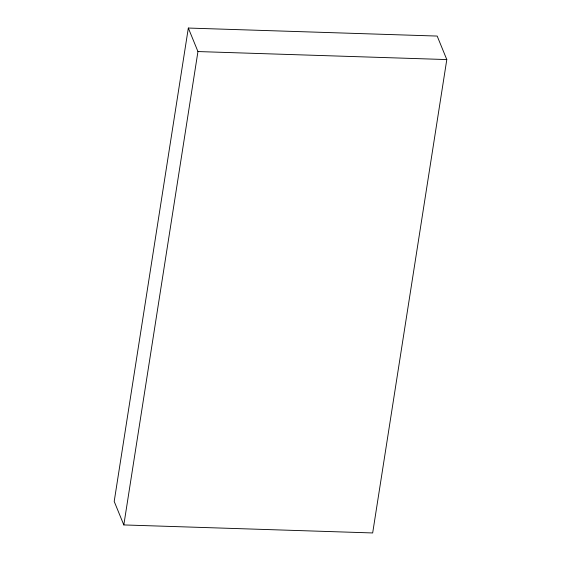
<?xml version="1.0" encoding="UTF-8"?>
<svg xmlns="http://www.w3.org/2000/svg" width="561" height="561" viewBox="0 0 561 561"><rect width="100%" height="100%" fill="white"/><g stroke="black" fill="none" stroke-linecap="round" stroke-linejoin="round"><path stroke-width="0.84" d="M188.328 28.05L114.199 501.429L123.82 524.935L372.672 532.95L446.801 59.571L437.18 36.065L188.328 28.05L197.949 51.556L123.82 524.935M197.949 51.556L446.801 59.571"/></g></svg>
